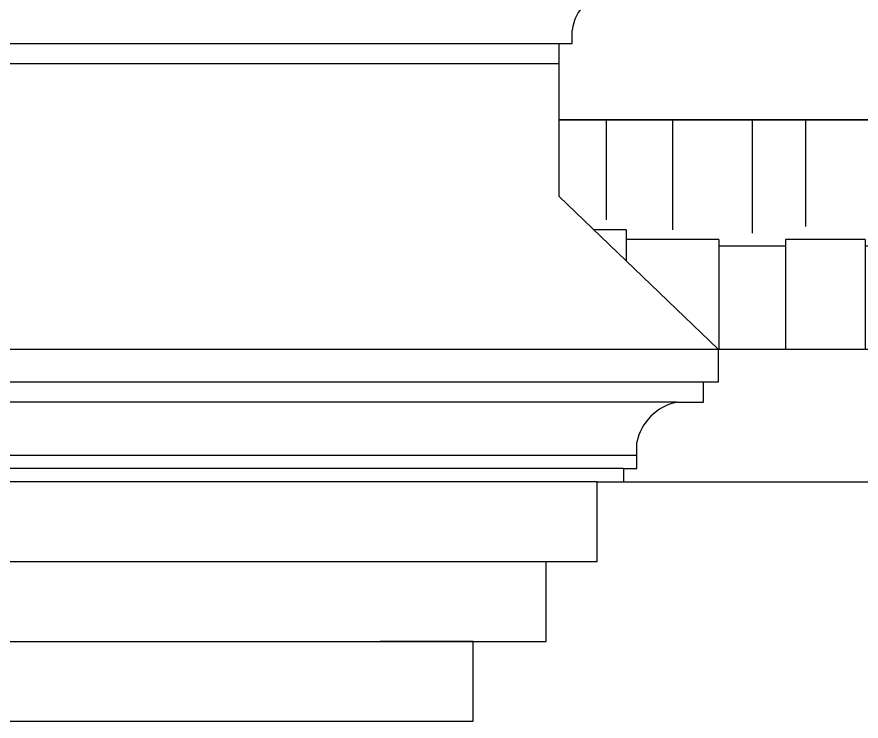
# Model space of a CAD drawing. Header units: inches. Extents: x 1397 to 20304, y -27267 to -746.
# Drawn here: x 14044.08 to 14075.86, y -21330.11 to -21303.61 of the extents above; entities that cross this region are included whole.
import ezdxf

# ---------------------------------------------------------------- set-up
doc = ezdxf.new("R2010")
doc.units = ezdxf.units.IN
doc.header["$LTSCALE"] = 17
doc.header["$MEASUREMENT"] = 0
doc.layers.add('25 BOT BAR', color=12, linetype='Continuous', lineweight=25)

msp = doc.modelspace()

# ---------------------------------------------------------------- hatches: boundary and pattern name
at = {"layer": '25 BOT BAR'}
h = msp.add_hatch(dxfattribs=at)
h.set_pattern_fill('AR-RSHKE', color=8, scale=0.5, angle=180)
h.paths.add_polyline_path([(14086.971, -21316.111), (14086.971, -21307.486), (14064.475, -21307.486), (14064.475, -21310.361), (14070.475, -21316.111)])

# ---------------------------------------------------------------- linework, layer by layer
for p, q in [((14064.975, -21304.611), (14064.975, -21304.111)), ((13916.475, -21304.611), (14064.475, -21304.611)), ((14064.475, -21304.611), (14064.975, -21304.611)), ((14064.475, -21304.611), (14064.475, -21310.361)), ((13916.475, -21305.361), (14064.475, -21305.361)), ((14064.475, -21307.486), (14086.971, -21307.486)), ((14070.475, -21316.111), (14064.475, -21310.361)), ((13841.234, -21316.111), (14086.971, -21316.111)), ((14070.475, -21316.111), (14070.475, -21317.361)), ((14070.475, -21317.361), (13910.475, -21317.361)), ((14069.917, -21318.111), (14069.917, -21317.361)), ((14068.917, -21318.111), (13911.289, -21318.111)), ((14068.917, -21318.111), (14069.917, -21318.111)), ((14067.417, -21320.111), (14067.417, -21319.611)), ((14067.417, -21320.111), (13913.289, -21320.111)), ((14067.417, -21320.611), (14067.417, -21320.111)), ((14066.917, -21320.611), (13913.789, -21320.611)), ((14066.917, -21320.611), (14066.917, -21321.111)), ((14066.917, -21320.611), (14067.417, -21320.611)), ((14065.917, -21321.111), (13915.289, -21321.111)), ((14065.916, -21321.111), (14086.971, -21321.111)), ((14065.916, -21324.111), (14065.916, -21321.111)), ((14065.917, -21321.111), (14066.917, -21321.111)), ((13915.289, -21324.111), (14065.916, -21324.111)), ((14063.996, -21327.111), (14063.996, -21324.111)), ((13917.209, -21327.111), (14063.996, -21327.111)), ((14061.251, -21327.111), (14057.749, -21327.111)), ((14061.251, -21330.111), (14061.251, -21327.111)), ((13919.954, -21330.111), (14061.251, -21330.111))]:
    msp.add_line(p, q, dxfattribs=at)
msp.add_lwpolyline([(14064.475, -21307.486), (14064.475, -21310.361), (14070.475, -21316.111), (14086.971, -21316.111), (14086.971, -21307.486), (14064.475, -21307.486)], dxfattribs=at)
for centre, radius, start, end in [((14066.674, -21304.335), 1.713, 134.3927, 172.4772), ((14069.312, -21320.007), 1.937, 101.7959, 168.2044)]:
    msp.add_arc(centre, radius, start, end, dxfattribs=at)

doc.saveas('drawing.dxf')
